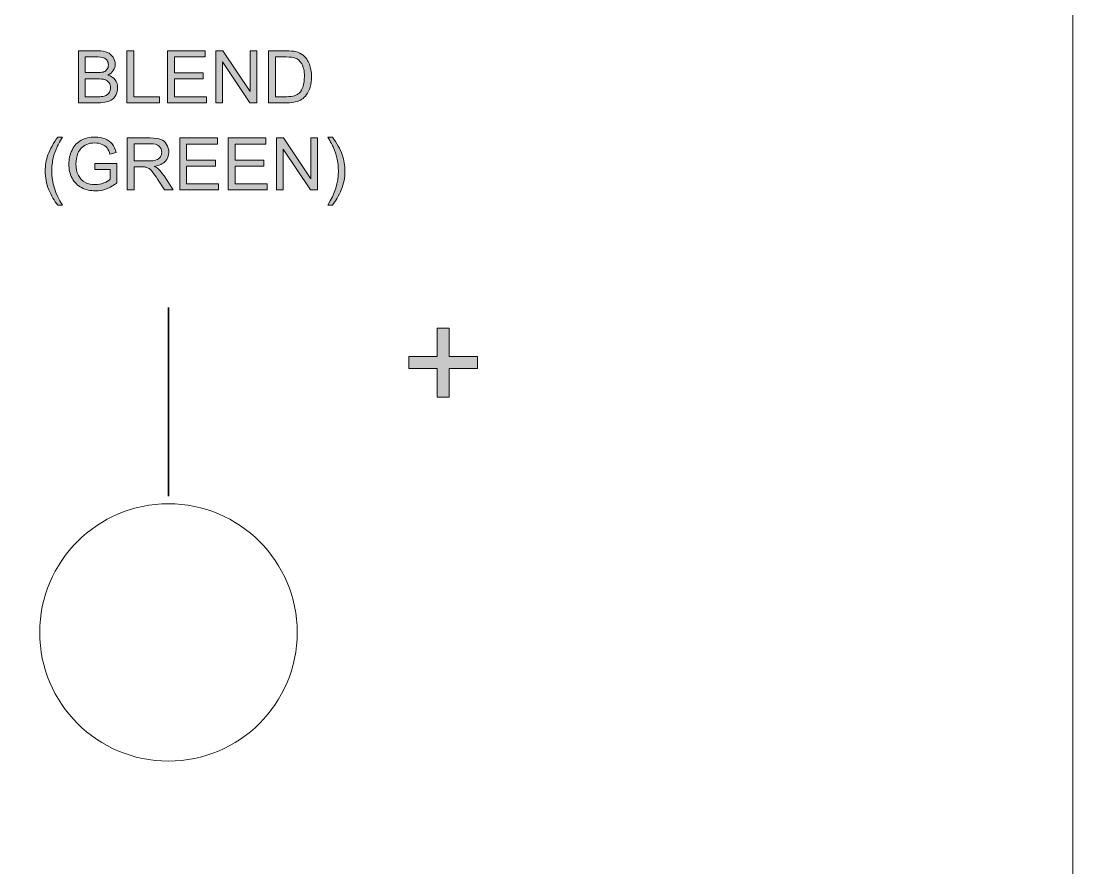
# Model space of a CAD drawing. Header units: inches. Extents: x 0 to 108, y -222 to 0.
# Drawn here: x 77.18 to 107.82, y -55.72 to -31.04 of the extents above; entities that cross this region are included whole.
import ezdxf

# ---------------------------------------------------------------- set-up
doc = ezdxf.new("R2010")
doc.units = ezdxf.units.IN
doc.header["$MEASUREMENT"] = 0
doc.layers.add('Decoupe', color=7, linetype='Continuous')
doc.layers.add('Impression', color=7, linetype='Continuous')

# ---------------------------------------------------------------- blocks, each defined once
blk = doc.blocks.new('block 2')
at = {"layer": 'Decoupe', "color": 240, "lineweight": 18, "true_color": 0xed1c24}
blk.add_lwpolyline([(107.823, -222.123), (0.127, -222.123), (0.127, -0.127), (107.823, -0.127), (107.823, -222.123)], dxfattribs=at)
blk.add_open_spline([(85.225, -48.855), (85.225, -50.926), (83.546, -52.605), (81.475, -52.605), (79.404, -52.605), (77.725, -50.926), (77.725, -48.855), (77.725, -46.784), (79.404, -45.105), (81.475, -45.105), (83.546, -45.105), (85.225, -46.784), (85.225, -48.855)], degree=3, knots=[0, 0, 0, 0, 1, 1, 1, 2, 2, 2, 3, 3, 3, 4, 4, 4, 4], dxfattribs=at)
blk = doc.blocks.new('block 35')
at = {"layer": 'Impression', "true_color": 0x231f20}
h = blk.add_hatch(color=250, dxfattribs=at)
h.dxf.hatch_style = 2
edge = h.paths.add_edge_path()
edge.add_spline(control_points=[(78.851, -33.42), (78.851, -33.42), (78.851, -31.905), (78.851, -31.905), (78.851, -31.905), (79.419, -31.905), (79.419, -31.905), (79.535, -31.905), (79.628, -31.92), (79.698, -31.951), (79.768, -31.981), (79.823, -32.029), (79.862, -32.092), (79.902, -32.156), (79.922, -32.223), (79.922, -32.292), (79.922, -32.357), (79.904, -32.418), (79.869, -32.475), (79.834, -32.532), (79.781, -32.579), (79.71, -32.614), (79.802, -32.641), (79.872, -32.686), (79.921, -32.751), (79.97, -32.816), (79.995, -32.892), (79.995, -32.981), (79.995, -33.052), (79.98, -33.118), (79.95, -33.179), (79.92, -33.239), (79.883, -33.287), (79.839, -33.32), (79.795, -33.353), (79.739, -33.378), (79.673, -33.395), (79.607, -33.411), (79.525, -33.42), (79.429, -33.42), (79.429, -33.42), (78.851, -33.42), (78.851, -33.42)], knot_values=[0, 0, 0, 0, 1, 1, 1, 2, 2, 2, 3, 3, 3, 4, 4, 4, 5, 5, 5, 6, 6, 6, 7, 7, 7, 8, 8, 8, 9, 9, 9, 10, 10, 10, 11, 11, 11, 12, 12, 12, 13, 13, 13, 14, 14, 14, 14], degree=3, periodic=1)
edge = h.paths.add_edge_path()
edge.add_spline(control_points=[(79.052, -32.541), (79.052, -32.541), (79.379, -32.541), (79.379, -32.541), (79.468, -32.541), (79.532, -32.535), (79.57, -32.524), (79.621, -32.509), (79.66, -32.483), (79.685, -32.448), (79.712, -32.413), (79.724, -32.369), (79.724, -32.316), (79.724, -32.266), (79.712, -32.221), (79.688, -32.183), (79.664, -32.145), (79.63, -32.119), (79.585, -32.105), (79.54, -32.091), (79.463, -32.083), (79.354, -32.083), (79.354, -32.083), (79.052, -32.083), (79.052, -32.083), (79.052, -32.083), (79.052, -32.541), (79.052, -32.541)], knot_values=[0, 0, 0, 0, 1, 1, 1, 2, 2, 2, 3, 3, 3, 4, 4, 4, 5, 5, 5, 6, 6, 6, 7, 7, 7, 8, 8, 8, 9, 9, 9, 9], degree=3, periodic=1)
edge = h.paths.add_edge_path()
edge.add_spline(control_points=[(79.052, -33.241), (79.052, -33.241), (79.429, -33.241), (79.429, -33.241), (79.494, -33.241), (79.539, -33.239), (79.565, -33.234), (79.611, -33.226), (79.65, -33.212), (79.681, -33.192), (79.712, -33.173), (79.737, -33.145), (79.757, -33.108), (79.777, -33.071), (79.787, -33.029), (79.787, -32.981), (79.787, -32.924), (79.773, -32.875), (79.744, -32.833), (79.715, -32.792), (79.675, -32.762), (79.623, -32.745), (79.572, -32.729), (79.498, -32.72), (79.402, -32.72), (79.402, -32.72), (79.052, -32.72), (79.052, -32.72), (79.052, -32.72), (79.052, -33.241), (79.052, -33.241)], knot_values=[0, 0, 0, 0, 1, 1, 1, 2, 2, 2, 3, 3, 3, 4, 4, 4, 5, 5, 5, 6, 6, 6, 7, 7, 7, 8, 8, 8, 9, 9, 9, 10, 10, 10, 10], degree=3, periodic=1)
h = blk.add_hatch(color=250, dxfattribs=at)
h.dxf.hatch_style = 2
h.paths.add_polyline_path([(80.263, -33.42), (80.263, -31.905), (80.463, -31.905), (80.463, -33.241), (81.21, -33.241), (81.21, -33.42)])
h = blk.add_hatch(color=250, dxfattribs=at)
h.dxf.hatch_style = 2
h.paths.add_polyline_path([(81.452, -33.42), (81.452, -31.905), (82.548, -31.905), (82.548, -32.083), (81.653, -32.083), (81.653, -32.548), (82.491, -32.548), (82.491, -32.725), (81.653, -32.725), (81.653, -33.241), (82.583, -33.241), (82.583, -33.42)])
h = blk.add_hatch(color=250, dxfattribs=at)
h.dxf.hatch_style = 2
h.paths.add_polyline_path([(82.858, -33.42), (82.858, -31.905), (83.064, -31.905), (83.859, -33.094), (83.859, -31.905), (84.052, -31.905), (84.052, -33.42), (83.846, -33.42), (83.05, -32.229), (83.05, -33.42)])
h = blk.add_hatch(color=250, dxfattribs=at)
h.dxf.hatch_style = 2
edge = h.paths.add_edge_path()
edge.add_spline(control_points=[(84.389, -33.42), (84.389, -33.42), (84.389, -31.905), (84.389, -31.905), (84.389, -31.905), (84.911, -31.905), (84.911, -31.905), (85.028, -31.905), (85.118, -31.912), (85.18, -31.926), (85.267, -31.946), (85.341, -31.983), (85.403, -32.035), (85.482, -32.102), (85.542, -32.189), (85.582, -32.294), (85.621, -32.399), (85.641, -32.519), (85.641, -32.654), (85.641, -32.769), (85.628, -32.871), (85.601, -32.96), (85.574, -33.049), (85.54, -33.122), (85.498, -33.181), (85.456, -33.239), (85.409, -33.285), (85.359, -33.318), (85.31, -33.351), (85.249, -33.377), (85.179, -33.394), (85.108, -33.411), (85.027, -33.42), (84.935, -33.42), (84.935, -33.42), (84.389, -33.42), (84.389, -33.42)], knot_values=[0, 0, 0, 0, 1, 1, 1, 2, 2, 2, 3, 3, 3, 4, 4, 4, 5, 5, 5, 6, 6, 6, 7, 7, 7, 8, 8, 8, 9, 9, 9, 10, 10, 10, 11, 11, 11, 12, 12, 12, 12], degree=3, periodic=1)
edge = h.paths.add_edge_path()
edge.add_spline(control_points=[(84.589, -33.241), (84.589, -33.241), (84.913, -33.241), (84.913, -33.241), (85.013, -33.241), (85.091, -33.232), (85.148, -33.213), (85.204, -33.195), (85.25, -33.168), (85.284, -33.135), (85.331, -33.087), (85.368, -33.023), (85.395, -32.943), (85.421, -32.863), (85.435, -32.765), (85.435, -32.651), (85.435, -32.492), (85.408, -32.371), (85.357, -32.286), (85.304, -32.2), (85.241, -32.143), (85.167, -32.114), (85.113, -32.094), (85.027, -32.083), (84.907, -32.083), (84.907, -32.083), (84.589, -32.083), (84.589, -32.083), (84.589, -32.083), (84.589, -33.241), (84.589, -33.241)], knot_values=[0, 0, 0, 0, 1, 1, 1, 2, 2, 2, 3, 3, 3, 4, 4, 4, 5, 5, 5, 6, 6, 6, 7, 7, 7, 8, 8, 8, 9, 9, 9, 10, 10, 10, 10], degree=3, periodic=1)
h = blk.add_hatch(color=250, dxfattribs=at)
h.dxf.hatch_style = 2
edge = h.paths.add_edge_path()
edge.add_spline(control_points=[(78.252, -36.405), (78.149, -36.276), (78.062, -36.124), (77.991, -35.951), (77.92, -35.777), (77.885, -35.597), (77.885, -35.411), (77.885, -35.247), (77.912, -35.09), (77.965, -34.94), (78.027, -34.765), (78.122, -34.592), (78.252, -34.419), (78.252, -34.419), (78.385, -34.419), (78.385, -34.419), (78.302, -34.562), (78.247, -34.665), (78.22, -34.726), (78.178, -34.821), (78.145, -34.92), (78.121, -35.024), (78.091, -35.152), (78.076, -35.282), (78.076, -35.412), (78.076, -35.744), (78.179, -36.075), (78.385, -36.405), (78.385, -36.405), (78.252, -36.405), (78.252, -36.405)], knot_values=[0, 0, 0, 0, 1, 1, 1, 2, 2, 2, 3, 3, 3, 4, 4, 4, 5, 5, 5, 6, 6, 6, 7, 7, 7, 8, 8, 8, 9, 9, 9, 10, 10, 10, 10], degree=3, periodic=1)
h = blk.add_hatch(color=250, dxfattribs=at)
h.dxf.hatch_style = 2
edge = h.paths.add_edge_path()
edge.add_spline(control_points=[(79.334, -35.366), (79.334, -35.366), (79.334, -35.188), (79.334, -35.188), (79.334, -35.188), (79.976, -35.187), (79.976, -35.187), (79.976, -35.187), (79.976, -35.749), (79.976, -35.749), (79.877, -35.828), (79.776, -35.887), (79.671, -35.926), (79.566, -35.966), (79.459, -35.986), (79.348, -35.986), (79.2, -35.986), (79.064, -35.954), (78.943, -35.89), (78.821, -35.826), (78.729, -35.734), (78.667, -35.614), (78.605, -35.493), (78.574, -35.358), (78.574, -35.21), (78.574, -35.062), (78.605, -34.924), (78.667, -34.797), (78.728, -34.669), (78.817, -34.574), (78.933, -34.512), (79.049, -34.45), (79.182, -34.419), (79.333, -34.419), (79.443, -34.419), (79.541, -34.437), (79.63, -34.472), (79.718, -34.508), (79.788, -34.557), (79.838, -34.62), (79.889, -34.684), (79.927, -34.767), (79.953, -34.869), (79.953, -34.869), (79.772, -34.918), (79.772, -34.918), (79.749, -34.841), (79.721, -34.78), (79.687, -34.736), (79.654, -34.692), (79.605, -34.657), (79.543, -34.63), (79.48, -34.604), (79.41, -34.59), (79.334, -34.59), (79.242, -34.59), (79.163, -34.604), (79.096, -34.632), (79.029, -34.66), (78.975, -34.697), (78.934, -34.742), (78.893, -34.788), (78.862, -34.838), (78.839, -34.892), (78.8, -34.986), (78.781, -35.088), (78.781, -35.197), (78.781, -35.332), (78.804, -35.445), (78.851, -35.536), (78.897, -35.627), (78.965, -35.695), (79.054, -35.739), (79.143, -35.783), (79.237, -35.805), (79.337, -35.805), (79.424, -35.805), (79.509, -35.788), (79.591, -35.755), (79.674, -35.721), (79.737, -35.686), (79.779, -35.648), (79.779, -35.648), (79.779, -35.366), (79.779, -35.366), (79.779, -35.366), (79.334, -35.366), (79.334, -35.366)], knot_values=[0, 0, 0, 0, 1, 1, 1, 2, 2, 2, 3, 3, 3, 4, 4, 4, 5, 5, 5, 6, 6, 6, 7, 7, 7, 8, 8, 8, 9, 9, 9, 10, 10, 10, 11, 11, 11, 12, 12, 12, 13, 13, 13, 14, 14, 14, 15, 15, 15, 16, 16, 16, 17, 17, 17, 18, 18, 18, 19, 19, 19, 20, 20, 20, 21, 21, 21, 22, 22, 22, 23, 23, 23, 24, 24, 24, 25, 25, 25, 26, 26, 26, 27, 27, 27, 28, 28, 28, 29, 29, 29, 29], degree=3, periodic=1)
h = blk.add_hatch(color=250, dxfattribs=at)
h.dxf.hatch_style = 2
edge = h.paths.add_edge_path()
edge.add_spline(control_points=[(80.275, -35.96), (80.275, -35.96), (80.275, -34.445), (80.275, -34.445), (80.275, -34.445), (80.946, -34.445), (80.946, -34.445), (81.081, -34.445), (81.184, -34.458), (81.254, -34.486), (81.325, -34.513), (81.381, -34.561), (81.423, -34.63), (81.465, -34.699), (81.486, -34.775), (81.486, -34.858), (81.486, -34.966), (81.451, -35.056), (81.381, -35.13), (81.312, -35.204), (81.204, -35.251), (81.059, -35.271), (81.112, -35.296), (81.152, -35.321), (81.18, -35.346), (81.238, -35.4), (81.294, -35.467), (81.346, -35.548), (81.346, -35.548), (81.61, -35.96), (81.61, -35.96), (81.61, -35.96), (81.358, -35.96), (81.358, -35.96), (81.358, -35.96), (81.157, -35.645), (81.157, -35.645), (81.099, -35.554), (81.05, -35.484), (81.012, -35.436), (80.975, -35.388), (80.94, -35.354), (80.911, -35.335), (80.881, -35.315), (80.85, -35.302), (80.819, -35.294), (80.796, -35.289), (80.759, -35.287), (80.708, -35.287), (80.708, -35.287), (80.475, -35.287), (80.475, -35.287), (80.475, -35.287), (80.475, -35.96), (80.475, -35.96), (80.475, -35.96), (80.275, -35.96), (80.275, -35.96)], knot_values=[0, 0, 0, 0, 1, 1, 1, 2, 2, 2, 3, 3, 3, 4, 4, 4, 5, 5, 5, 6, 6, 6, 7, 7, 7, 8, 8, 8, 9, 9, 9, 10, 10, 10, 11, 11, 11, 12, 12, 12, 13, 13, 13, 14, 14, 14, 15, 15, 15, 16, 16, 16, 17, 17, 17, 18, 18, 18, 19, 19, 19, 19], degree=3, periodic=1)
edge = h.paths.add_edge_path()
edge.add_spline(control_points=[(80.475, -35.113), (80.475, -35.113), (80.906, -35.113), (80.906, -35.113), (80.998, -35.113), (81.069, -35.104), (81.121, -35.085), (81.173, -35.066), (81.212, -35.036), (81.239, -34.994), (81.266, -34.952), (81.279, -34.907), (81.279, -34.858), (81.279, -34.787), (81.253, -34.728), (81.201, -34.681), (81.149, -34.635), (81.067, -34.612), (80.955, -34.612), (80.955, -34.612), (80.475, -34.612), (80.475, -34.612), (80.475, -34.612), (80.475, -35.113), (80.475, -35.113)], knot_values=[0, 0, 0, 0, 1, 1, 1, 2, 2, 2, 3, 3, 3, 4, 4, 4, 5, 5, 5, 6, 6, 6, 7, 7, 7, 8, 8, 8, 8], degree=3, periodic=1)
h = blk.add_hatch(color=250, dxfattribs=at)
h.dxf.hatch_style = 2
h.paths.add_polyline_path([(81.804, -35.96), (81.804, -34.445), (82.9, -34.445), (82.9, -34.624), (82.005, -34.624), (82.005, -35.088), (82.843, -35.088), (82.843, -35.265), (82.005, -35.265), (82.005, -35.781), (82.935, -35.781), (82.935, -35.96)])
h = blk.add_hatch(color=250, dxfattribs=at)
h.dxf.hatch_style = 2
h.paths.add_polyline_path([(83.216, -35.96), (83.216, -34.445), (84.311, -34.445), (84.311, -34.624), (83.416, -34.624), (83.416, -35.088), (84.255, -35.088), (84.255, -35.265), (83.416, -35.265), (83.416, -35.781), (84.347, -35.781), (84.347, -35.96)])
h = blk.add_hatch(color=250, dxfattribs=at)
h.dxf.hatch_style = 2
h.paths.add_polyline_path([(84.622, -35.96), (84.622, -34.445), (84.827, -34.445), (85.623, -35.634), (85.623, -34.445), (85.815, -34.445), (85.815, -35.96), (85.61, -35.96), (84.814, -34.769), (84.814, -35.96)])
h = blk.add_hatch(color=250, dxfattribs=at)
h.dxf.hatch_style = 2
edge = h.paths.add_edge_path()
edge.add_spline(control_points=[(86.25, -36.405), (86.25, -36.405), (86.117, -36.405), (86.117, -36.405), (86.323, -36.075), (86.426, -35.744), (86.426, -35.412), (86.426, -35.283), (86.411, -35.154), (86.382, -35.027), (86.358, -34.923), (86.325, -34.824), (86.283, -34.729), (86.257, -34.667), (86.201, -34.564), (86.117, -34.419), (86.117, -34.419), (86.25, -34.419), (86.25, -34.419), (86.38, -34.592), (86.476, -34.765), (86.538, -34.94), (86.591, -35.09), (86.617, -35.247), (86.617, -35.411), (86.617, -35.597), (86.581, -35.777), (86.51, -35.951), (86.439, -36.124), (86.352, -36.276), (86.25, -36.405)], knot_values=[0, 0, 0, 0, 1, 1, 1, 2, 2, 2, 3, 3, 3, 4, 4, 4, 5, 5, 5, 6, 6, 6, 7, 7, 7, 8, 8, 8, 9, 9, 9, 10, 10, 10, 10], degree=3, periodic=1)
at = {"layer": 'Impression', "lineweight": 0}
for points in [[(80.263, -33.42), (80.263, -31.905), (80.463, -31.905), (80.463, -33.241), (81.21, -33.241), (81.21, -33.42), (80.263, -33.42)], [(81.452, -33.42), (81.452, -31.905), (82.548, -31.905), (82.548, -32.083), (81.653, -32.083), (81.653, -32.548), (82.491, -32.548), (82.491, -32.725), (81.653, -32.725), (81.653, -33.241), (82.583, -33.241), (82.583, -33.42), (81.452, -33.42)], [(82.858, -33.42), (82.858, -31.905), (83.064, -31.905), (83.859, -33.094), (83.859, -31.905), (84.052, -31.905), (84.052, -33.42), (83.846, -33.42), (83.05, -32.229), (83.05, -33.42), (82.858, -33.42)], [(81.804, -35.96), (81.804, -34.445), (82.9, -34.445), (82.9, -34.624), (82.005, -34.624), (82.005, -35.088), (82.843, -35.088), (82.843, -35.265), (82.005, -35.265), (82.005, -35.781), (82.935, -35.781), (82.935, -35.96), (81.804, -35.96)], [(83.216, -35.96), (83.216, -34.445), (84.311, -34.445), (84.311, -34.624), (83.416, -34.624), (83.416, -35.088), (84.255, -35.088), (84.255, -35.265), (83.416, -35.265), (83.416, -35.781), (84.347, -35.781), (84.347, -35.96), (83.216, -35.96)], [(84.622, -35.96), (84.622, -34.445), (84.827, -34.445), (85.623, -35.634), (85.623, -34.445), (85.815, -34.445), (85.815, -35.96), (85.61, -35.96), (84.814, -34.769), (84.814, -35.96), (84.622, -35.96)]]:
    blk.add_lwpolyline(points, dxfattribs=at)
for points, knots in [([(78.851, -33.42), (78.851, -33.42), (78.851, -31.905), (78.851, -31.905), (78.851, -31.905), (79.419, -31.905), (79.419, -31.905), (79.535, -31.905), (79.628, -31.92), (79.698, -31.951), (79.768, -31.981), (79.823, -32.029), (79.862, -32.092), (79.902, -32.156), (79.922, -32.223), (79.922, -32.292), (79.922, -32.357), (79.904, -32.418), (79.869, -32.475), (79.834, -32.532), (79.781, -32.579), (79.71, -32.614), (79.802, -32.641), (79.872, -32.686), (79.921, -32.751), (79.97, -32.816), (79.995, -32.892), (79.995, -32.981), (79.995, -33.052), (79.98, -33.118), (79.95, -33.179), (79.92, -33.239), (79.883, -33.287), (79.839, -33.32), (79.795, -33.353), (79.739, -33.378), (79.673, -33.395), (79.607, -33.411), (79.525, -33.42), (79.429, -33.42), (79.429, -33.42), (78.851, -33.42), (78.851, -33.42)], [0, 0, 0, 0, 1, 1, 1, 2, 2, 2, 3, 3, 3, 4, 4, 4, 5, 5, 5, 6, 6, 6, 7, 7, 7, 8, 8, 8, 9, 9, 9, 10, 10, 10, 11, 11, 11, 12, 12, 12, 13, 13, 13, 14, 14, 14, 14]), ([(79.052, -32.541), (79.052, -32.541), (79.379, -32.541), (79.379, -32.541), (79.468, -32.541), (79.532, -32.535), (79.57, -32.524), (79.621, -32.509), (79.66, -32.483), (79.685, -32.448), (79.712, -32.413), (79.724, -32.369), (79.724, -32.316), (79.724, -32.266), (79.712, -32.221), (79.688, -32.183), (79.664, -32.145), (79.63, -32.119), (79.585, -32.105), (79.54, -32.091), (79.463, -32.083), (79.354, -32.083), (79.354, -32.083), (79.052, -32.083), (79.052, -32.083), (79.052, -32.083), (79.052, -32.541), (79.052, -32.541)], [0, 0, 0, 0, 1, 1, 1, 2, 2, 2, 3, 3, 3, 4, 4, 4, 5, 5, 5, 6, 6, 6, 7, 7, 7, 8, 8, 8, 9, 9, 9, 9]), ([(84.389, -33.42), (84.389, -33.42), (84.389, -31.905), (84.389, -31.905), (84.389, -31.905), (84.911, -31.905), (84.911, -31.905), (85.028, -31.905), (85.118, -31.912), (85.18, -31.926), (85.267, -31.946), (85.341, -31.983), (85.403, -32.035), (85.482, -32.102), (85.542, -32.189), (85.582, -32.294), (85.621, -32.399), (85.641, -32.519), (85.641, -32.654), (85.641, -32.769), (85.628, -32.871), (85.601, -32.96), (85.574, -33.049), (85.54, -33.122), (85.498, -33.181), (85.456, -33.239), (85.409, -33.285), (85.359, -33.318), (85.31, -33.351), (85.249, -33.377), (85.179, -33.394), (85.108, -33.411), (85.027, -33.42), (84.935, -33.42), (84.935, -33.42), (84.389, -33.42), (84.389, -33.42)], [0, 0, 0, 0, 1, 1, 1, 2, 2, 2, 3, 3, 3, 4, 4, 4, 5, 5, 5, 6, 6, 6, 7, 7, 7, 8, 8, 8, 9, 9, 9, 10, 10, 10, 11, 11, 11, 12, 12, 12, 12]), ([(84.589, -33.241), (84.589, -33.241), (84.913, -33.241), (84.913, -33.241), (85.013, -33.241), (85.091, -33.232), (85.148, -33.213), (85.204, -33.195), (85.25, -33.168), (85.284, -33.135), (85.331, -33.087), (85.368, -33.023), (85.395, -32.943), (85.421, -32.863), (85.435, -32.765), (85.435, -32.651), (85.435, -32.492), (85.408, -32.371), (85.357, -32.286), (85.304, -32.2), (85.241, -32.143), (85.167, -32.114), (85.113, -32.094), (85.027, -32.083), (84.907, -32.083), (84.907, -32.083), (84.589, -32.083), (84.589, -32.083), (84.589, -32.083), (84.589, -33.241), (84.589, -33.241)], [0, 0, 0, 0, 1, 1, 1, 2, 2, 2, 3, 3, 3, 4, 4, 4, 5, 5, 5, 6, 6, 6, 7, 7, 7, 8, 8, 8, 9, 9, 9, 10, 10, 10, 10]), ([(79.052, -33.241), (79.052, -33.241), (79.429, -33.241), (79.429, -33.241), (79.494, -33.241), (79.539, -33.239), (79.565, -33.234), (79.611, -33.226), (79.65, -33.212), (79.681, -33.192), (79.712, -33.173), (79.737, -33.145), (79.757, -33.108), (79.777, -33.071), (79.787, -33.029), (79.787, -32.981), (79.787, -32.924), (79.773, -32.875), (79.744, -32.833), (79.715, -32.792), (79.675, -32.762), (79.623, -32.745), (79.572, -32.729), (79.498, -32.72), (79.402, -32.72), (79.402, -32.72), (79.052, -32.72), (79.052, -32.72), (79.052, -32.72), (79.052, -33.241), (79.052, -33.241)], [0, 0, 0, 0, 1, 1, 1, 2, 2, 2, 3, 3, 3, 4, 4, 4, 5, 5, 5, 6, 6, 6, 7, 7, 7, 8, 8, 8, 9, 9, 9, 10, 10, 10, 10]), ([(78.252, -36.405), (78.149, -36.276), (78.062, -36.124), (77.991, -35.951), (77.92, -35.777), (77.885, -35.597), (77.885, -35.411), (77.885, -35.247), (77.912, -35.09), (77.965, -34.94), (78.027, -34.765), (78.122, -34.592), (78.252, -34.419), (78.252, -34.419), (78.385, -34.419), (78.385, -34.419), (78.302, -34.562), (78.247, -34.665), (78.22, -34.726), (78.178, -34.821), (78.145, -34.92), (78.121, -35.024), (78.091, -35.152), (78.076, -35.282), (78.076, -35.412), (78.076, -35.744), (78.179, -36.075), (78.385, -36.405), (78.385, -36.405), (78.252, -36.405), (78.252, -36.405)], [0, 0, 0, 0, 1, 1, 1, 2, 2, 2, 3, 3, 3, 4, 4, 4, 5, 5, 5, 6, 6, 6, 7, 7, 7, 8, 8, 8, 9, 9, 9, 10, 10, 10, 10]), ([(79.334, -35.366), (79.334, -35.366), (79.334, -35.188), (79.334, -35.188), (79.334, -35.188), (79.976, -35.187), (79.976, -35.187), (79.976, -35.187), (79.976, -35.749), (79.976, -35.749), (79.877, -35.828), (79.776, -35.887), (79.671, -35.926), (79.566, -35.966), (79.459, -35.986), (79.348, -35.986), (79.2, -35.986), (79.064, -35.954), (78.943, -35.89), (78.821, -35.826), (78.729, -35.734), (78.667, -35.614), (78.605, -35.493), (78.574, -35.358), (78.574, -35.21), (78.574, -35.062), (78.605, -34.924), (78.667, -34.797), (78.728, -34.669), (78.817, -34.574), (78.933, -34.512), (79.049, -34.45), (79.182, -34.419), (79.333, -34.419), (79.443, -34.419), (79.541, -34.437), (79.63, -34.472), (79.718, -34.508), (79.788, -34.557), (79.838, -34.62), (79.889, -34.684), (79.927, -34.767), (79.953, -34.869), (79.953, -34.869), (79.772, -34.918), (79.772, -34.918), (79.749, -34.841), (79.721, -34.78), (79.687, -34.736), (79.654, -34.692), (79.605, -34.657), (79.543, -34.63), (79.48, -34.604), (79.41, -34.59), (79.334, -34.59), (79.242, -34.59), (79.163, -34.604), (79.096, -34.632), (79.029, -34.66), (78.975, -34.697), (78.934, -34.742), (78.893, -34.788), (78.862, -34.838), (78.839, -34.892), (78.8, -34.986), (78.781, -35.088), (78.781, -35.197), (78.781, -35.332), (78.804, -35.445), (78.851, -35.536), (78.897, -35.627), (78.965, -35.695), (79.054, -35.739), (79.143, -35.783), (79.237, -35.805), (79.337, -35.805), (79.424, -35.805), (79.509, -35.788), (79.591, -35.755), (79.674, -35.721), (79.737, -35.686), (79.779, -35.648), (79.779, -35.648), (79.779, -35.366), (79.779, -35.366), (79.779, -35.366), (79.334, -35.366), (79.334, -35.366)], [0, 0, 0, 0, 1, 1, 1, 2, 2, 2, 3, 3, 3, 4, 4, 4, 5, 5, 5, 6, 6, 6, 7, 7, 7, 8, 8, 8, 9, 9, 9, 10, 10, 10, 11, 11, 11, 12, 12, 12, 13, 13, 13, 14, 14, 14, 15, 15, 15, 16, 16, 16, 17, 17, 17, 18, 18, 18, 19, 19, 19, 20, 20, 20, 21, 21, 21, 22, 22, 22, 23, 23, 23, 24, 24, 24, 25, 25, 25, 26, 26, 26, 27, 27, 27, 28, 28, 28, 29, 29, 29, 29]), ([(80.275, -35.96), (80.275, -35.96), (80.275, -34.445), (80.275, -34.445), (80.275, -34.445), (80.946, -34.445), (80.946, -34.445), (81.081, -34.445), (81.184, -34.458), (81.254, -34.486), (81.325, -34.513), (81.381, -34.561), (81.423, -34.63), (81.465, -34.699), (81.486, -34.775), (81.486, -34.858), (81.486, -34.966), (81.451, -35.056), (81.381, -35.13), (81.312, -35.204), (81.204, -35.251), (81.059, -35.271), (81.112, -35.296), (81.152, -35.321), (81.18, -35.346), (81.238, -35.4), (81.294, -35.467), (81.346, -35.548), (81.346, -35.548), (81.61, -35.96), (81.61, -35.96), (81.61, -35.96), (81.358, -35.96), (81.358, -35.96), (81.358, -35.96), (81.157, -35.645), (81.157, -35.645), (81.099, -35.554), (81.05, -35.484), (81.012, -35.436), (80.975, -35.388), (80.94, -35.354), (80.911, -35.335), (80.881, -35.315), (80.85, -35.302), (80.819, -35.294), (80.796, -35.289), (80.759, -35.287), (80.708, -35.287), (80.708, -35.287), (80.475, -35.287), (80.475, -35.287), (80.475, -35.287), (80.475, -35.96), (80.475, -35.96), (80.475, -35.96), (80.275, -35.96), (80.275, -35.96)], [0, 0, 0, 0, 1, 1, 1, 2, 2, 2, 3, 3, 3, 4, 4, 4, 5, 5, 5, 6, 6, 6, 7, 7, 7, 8, 8, 8, 9, 9, 9, 10, 10, 10, 11, 11, 11, 12, 12, 12, 13, 13, 13, 14, 14, 14, 15, 15, 15, 16, 16, 16, 17, 17, 17, 18, 18, 18, 19, 19, 19, 19]), ([(80.475, -35.113), (80.475, -35.113), (80.906, -35.113), (80.906, -35.113), (80.998, -35.113), (81.069, -35.104), (81.121, -35.085), (81.173, -35.066), (81.212, -35.036), (81.239, -34.994), (81.266, -34.952), (81.279, -34.907), (81.279, -34.858), (81.279, -34.787), (81.253, -34.728), (81.201, -34.681), (81.149, -34.635), (81.067, -34.612), (80.955, -34.612), (80.955, -34.612), (80.475, -34.612), (80.475, -34.612), (80.475, -34.612), (80.475, -35.113), (80.475, -35.113)], [0, 0, 0, 0, 1, 1, 1, 2, 2, 2, 3, 3, 3, 4, 4, 4, 5, 5, 5, 6, 6, 6, 7, 7, 7, 8, 8, 8, 8]), ([(86.25, -36.405), (86.25, -36.405), (86.117, -36.405), (86.117, -36.405), (86.323, -36.075), (86.426, -35.744), (86.426, -35.412), (86.426, -35.283), (86.411, -35.154), (86.382, -35.027), (86.358, -34.923), (86.325, -34.824), (86.283, -34.729), (86.257, -34.667), (86.201, -34.564), (86.117, -34.419), (86.117, -34.419), (86.25, -34.419), (86.25, -34.419), (86.38, -34.592), (86.476, -34.765), (86.538, -34.94), (86.591, -35.09), (86.617, -35.247), (86.617, -35.411), (86.617, -35.597), (86.581, -35.777), (86.51, -35.951), (86.439, -36.124), (86.352, -36.276), (86.25, -36.405)], [0, 0, 0, 0, 1, 1, 1, 2, 2, 2, 3, 3, 3, 4, 4, 4, 5, 5, 5, 6, 6, 6, 7, 7, 7, 8, 8, 8, 9, 9, 9, 10, 10, 10, 10])]:
    blk.add_open_spline(points, degree=3, knots=knots, dxfattribs=at)
blk = doc.blocks.new('block 36')
at = {"layer": 'Impression', "true_color": 0x231f20}
h = blk.add_hatch(color=250, dxfattribs=at)
h.dxf.hatch_style = 2
h.paths.add_polyline_path([(89.299, -41.995), (89.299, -41.164), (88.475, -41.164), (88.475, -40.816), (89.299, -40.816), (89.299, -39.992), (89.651, -39.992), (89.651, -40.816), (90.475, -40.816), (90.475, -41.164), (89.651, -41.164), (89.651, -41.995)])
at = {"layer": 'Impression', "lineweight": 0}
blk.add_lwpolyline([(89.299, -41.995), (89.299, -41.164), (88.475, -41.164), (88.475, -40.816), (89.299, -40.816), (89.299, -39.992), (89.651, -39.992), (89.651, -40.816), (90.475, -40.816), (90.475, -41.164), (89.651, -41.164), (89.651, -41.995), (89.299, -41.995)], dxfattribs=at)

msp = doc.modelspace()

# ---------------------------------------------------------------- linework, layer by layer
at = {"layer": 'Impression', "color": 250, "lineweight": 35, "true_color": 0x231f20}
msp.add_lwpolyline([(81.475, -44.885), (81.475, -39.385)], dxfattribs=at)

# ---------------------------------------------------------------- block references
at = {"layer": 'Decoupe'}
msp.add_blockref('block 2', (0, 0), dxfattribs=at)
at = {"layer": 'Impression'}
for name in ['block 35', 'block 36']:
    msp.add_blockref(name, (0, 0), dxfattribs=at)

doc.saveas('drawing.dxf')
